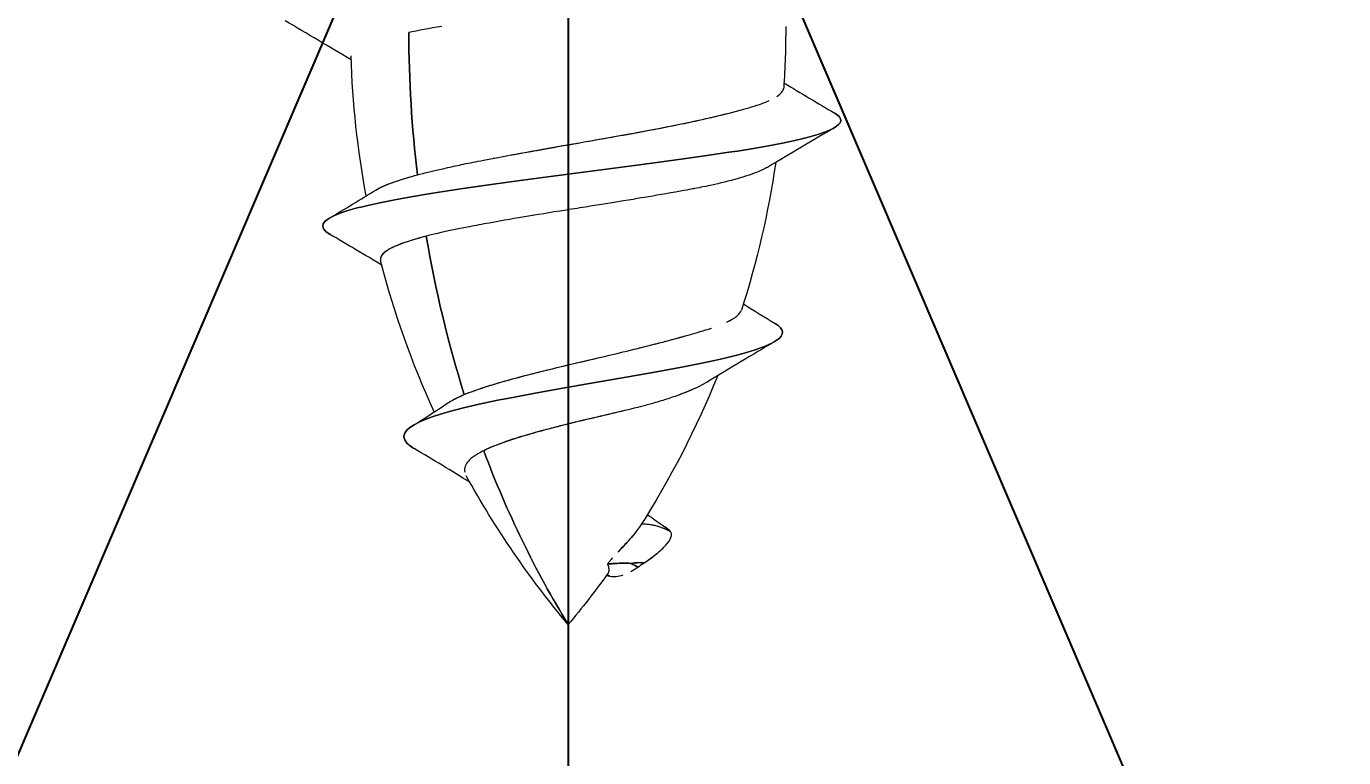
# Model space of a CAD drawing. Header units: inches. Extents: x -456 to 658, y -232 to 0.
# Drawn here: x -185.295 to -184.489, y -36.581 to -36.134 of the extents above; entities that cross this region are included whole.
import ezdxf

# ---------------------------------------------------------------- set-up
doc = ezdxf.new("R2010")
doc.units = ezdxf.units.IN
doc.header["$MEASUREMENT"] = 0
doc.styles.get("Standard").update_dxf_attribs({"font": 'arial.ttf'})
doc.dimstyles.get("Standard").update_dxf_attribs({"dimtxt": 0.18, "dimasz": 0.18, "dimexe": 0.18, "dimexo": 0.0625, "dimgap": 0.09, "dimtad": 0, "dimtih": 1, "dimtoh": 1, "dimdec": 4, "dimzin": 0, "dimdsep": 46, "dimtxsty": 'Standard', "dimcen": 0.09, "dimadec": 0, "dimazin": 0, "dimtfac": 1, "dimtdec": 4, "dimtofl": 0, "dimtmove": 0, "dimatfit": 3, "dimfxl": 1, "dimtolj": 1, "dimtzin": 0, "dimarcsym": 0})

# ---------------------------------------------------------------- blocks, each defined once
blk = doc.blocks.new('*U25')
for p, q in [((0, 0), (1.5, 3.5)), ((1.5, 0), (0, 3.5))]:
    blk.add_line(p, q)
blk = doc.blocks.new('*D38')
at = {"color": 0, "lineweight": -2, "transparency": 16777216}
for p, q in [((-116.16491, -32.96045), (-116.16491, -46.13939)), ((-184.96354, -33.03212), (-184.96354, -46.13939)), ((-182.80354, -43.97939), (-161.04839, -43.97939)), ((-118.32491, -43.97939), (-140.08007, -43.97939))]:
    blk.add_line(p, q, dxfattribs=at)
at = {"color": 0, "transparency": 16777216}
for points in [[(-182.80354, -43.61939), (-182.80354, -44.33939), (-184.96354, -43.97939)], [(-118.32491, -43.61939), (-118.32491, -44.33939), (-116.16491, -43.97939)]]:
    blk.add_solid(points, dxfattribs=at)
at = {"layer": 'Defpoints', "color": 0, "transparency": 16777216}
for p in [(-116.16491, -32.21045), (-184.96354, -32.28212), (-116.16491, -43.97939)]:
    blk.add_point(p, dxfattribs=at)
at = {"color": 0, "transparency": 16777216, "insert": (-150.56423, -43.97939), "char_height": 3, "attachment_point": 5}
blk.add_mtext('\\A1;##" MAX."', dxfattribs=at)
blk = doc.blocks.new('*D35')
at = {"color": 0, "lineweight": -2, "transparency": 16777216}
for p, q in [((-217.95381, -26.48804), (-217.95381, -46.13939)), ((-184.96354, -33.03212), (-184.96354, -46.13939)), ((-215.79381, -43.97939), (-207.32415, -43.97939)), ((-187.12354, -43.97939), (-195.59321, -43.97939))]:
    blk.add_line(p, q, dxfattribs=at)
at = {"color": 0, "transparency": 16777216}
for points in [[(-215.79381, -43.61939), (-215.79381, -44.33939), (-217.95381, -43.97939)], [(-187.12354, -43.61939), (-187.12354, -44.33939), (-184.96354, -43.97939)]]:
    blk.add_solid(points, dxfattribs=at)
at = {"layer": 'Defpoints', "color": 0, "transparency": 16777216}
for p in [(-217.95381, -25.73804), (-184.96354, -32.28212), (-217.95381, -43.97939)]:
    blk.add_point(p, dxfattribs=at)
at = {"color": 0, "transparency": 16777216, "insert": (-201.45868, -43.97939), "char_height": 3, "width": 9.4675989, "attachment_point": 5}
blk.add_mtext('\\A1;1\'-8" MAX.', dxfattribs=at)

msp = doc.modelspace()

# ---------------------------------------------------------------- linework, layer by layer
at = {"color": 0, "linetype": 'Continuous', "lineweight": 0}
msp.add_line((-184.93821, -36.46243), (-184.93795, -36.46241), dxfattribs=at)
at = {"color": 0, "linetype": 'Continuous', "lineweight": 0, "extrusion": (0, 0, -1)}
for centre, start, end in [((185.39937, -36.13379), 180, 183.79868), ((184.52772, -36.13379), 349.50038, 358.17713), ((185.39937, -36.13379), 188.40799, 197.76142), ((184.52772, -36.13379), 335.51958, 345.40939), ((185.39937, -36.13379), 202.04657, 212.58911), ((184.52772, -36.13379), 320, 331.12194), ((185.39937, -36.13379), 216.02059, 220)]:
    msp.add_arc(centre, 0.56893, start, end, dxfattribs=at)
at = {"color": 0, "linetype": 'Continuous', "lineweight": 0}
for centre, major_axis, ratio, start_param, end_param in [((-184.64402, -36.13379), (0, -0.56893), 0.733138, -1.564095, -1.410497), ((-184.64402, -36.13379), (0, -0.56893), 0.733138, -1.343312, -1.164011), ((-184.64402, -36.13379), (0, -0.56893), 0.733138, -1.097282, -0.872665), ((-184.75629, -36.3713), (-0.19078, -0.11023), 0.153974, -0.436727, -0.411145), ((-186.2001, -35.13006), (1.82898, -0.64421), 0.818056, -0.553276, -0.550542)]:
    msp.add_ellipse(centre, major_axis=major_axis, ratio=ratio, start_param=start_param, end_param=end_param, dxfattribs=at)
at = {"color": 0, "linetype": 'Continuous', "lineweight": 0, "extrusion": (0, 0, -1)}
for centre, major_axis, ratio, start_param, end_param in [((-184.64402, -36.13379), (0, 0.56893), 0.733138, -1.731096, -1.577498), ((-184.64402, -36.13379), (0, 0.56893), 0.733138, -1.977582, -1.798281), ((-184.64402, -36.13379), (0, 0.56893), 0.733138, -2.268928, -2.044311), ((-184.94353, -36.46426), (-0.04341, -0.00316), 0.033382, -4.58111, -4.52168)]:
    msp.add_ellipse(centre, major_axis=major_axis, ratio=ratio, start_param=start_param, end_param=end_param, dxfattribs=at)
at = {"color": 0, "linetype": 'Continuous', "lineweight": 0}
for points in [[(-185.09628, -36.15423), (-185.10973, -36.14624), (-185.12322, -36.1383), (-185.13671, -36.13037)], [(-185.0409, -36.13379), (-185.04853, -36.13511), (-185.05529, -36.13638), (-185.06112, -36.1376)], [(-184.83149, -36.16836), (-184.82118, -36.17455), (-184.81085, -36.18071), (-184.8005, -36.18685)], [(-184.80052, -36.19567), (-184.81403, -36.20362), (-184.82753, -36.21159), (-184.84099, -36.21962)], [(-185.10972, -36.25109), (-185.10018, -36.24537), (-185.09067, -36.23963), (-185.08118, -36.23385)], [(-185.07761, -36.27971), (-185.08824, -36.27338), (-185.09889, -36.26709), (-185.10955, -36.26081)], [(-184.85635, -36.30354), (-184.84988, -36.30753), (-184.84338, -36.31149), (-184.83687, -36.31543)], [(-184.86629, -36.31449), (-184.86567, -36.3142), (-184.86485, -36.3138), (-184.86397, -36.31331)], [(-184.89839, -36.32484), (-184.89839, -36.32484), (-184.89839, -36.32484), (-184.89838, -36.32484)], [(-184.89839, -36.32485), (-184.89839, -36.32485), (-184.89839, -36.32485), (-184.89839, -36.32485)], [(-184.83717, -36.32649), (-184.85091, -36.33464), (-184.86464, -36.34282), (-184.87828, -36.35113)], [(-185.05882, -36.37808), (-185.05153, -36.37346), (-185.04429, -36.36879), (-185.03711, -36.36404)], [(-185.02368, -36.41254), (-185.03494, -36.40557), (-185.04632, -36.39875), (-185.05771, -36.39197)], [(-185.0129, -36.39212), (-185.01291, -36.39212), (-185.01291, -36.39212), (-185.01292, -36.39212)], [(-185.01291, -36.39212), (-185.01291, -36.39212), (-185.01291, -36.39212), (-185.01292, -36.39212)], [(-184.91503, -36.43227), (-184.91156, -36.4348), (-184.90805, -36.4373), (-184.9045, -36.43976)], [(-184.9011, -36.44258), (-184.90202, -36.44164), (-184.90315, -36.4407), (-184.9045, -36.43976)], [(-184.9045, -36.43976), (-184.90315, -36.4407), (-184.90202, -36.44164), (-184.9011, -36.44258)], [(-184.90065, -36.4463), (-184.90002, -36.44459), (-184.90034, -36.44337), (-184.9011, -36.44258)], [(-184.90637, -36.45359), (-184.90543, -36.45272), (-184.90457, -36.45185), (-184.9038, -36.45101)], [(-184.93915, -36.46203), (-184.93928, -36.46219), (-184.93941, -36.46235), (-184.93954, -36.46251)], [(-184.9354, -36.46224), (-184.93667, -36.46232), (-184.93806, -36.46244), (-184.93954, -36.46251)], [(-184.93954, -36.46251), (-184.93922, -36.46324), (-184.93899, -36.464), (-184.93885, -36.46475)], [(-184.9253, -36.46705), (-184.92389, -36.46629), (-184.92244, -36.4654), (-184.92092, -36.46438)], [(-184.91707, -36.46182), (-184.91979, -36.46154), (-184.92242, -36.46166), (-184.92494, -36.46219)], [(-184.92494, -36.46219), (-184.9236, -36.46292), (-184.92226, -36.46365), (-184.92092, -36.46438)], [(-184.92092, -36.46438), (-184.92226, -36.46365), (-184.9236, -36.46292), (-184.92494, -36.46219)], [(-184.92092, -36.46438), (-184.91968, -36.46355), (-184.91839, -36.4627), (-184.91707, -36.46182)], [(-184.93993, -36.46934), (-184.9393, -36.46956), (-184.93867, -36.46974), (-184.93805, -36.4699)], [(-184.93805, -36.4699), (-184.93863, -36.4696), (-184.93918, -36.4693), (-184.93969, -36.46902)], [(-184.93969, -36.46902), (-184.93915, -36.46931), (-184.9386, -36.46961), (-184.93805, -36.4699)]]:
    msp.add_open_spline(points, degree=3, dxfattribs=at)
for points, knots in [([(-184.83581, -36.17665), (-184.83562, -36.17652), (-184.83543, -36.17639), (-184.83524, -36.17626), (-184.83355, -36.17507), (-184.83213, -36.17366), (-184.83177, -36.17202), (-184.83173, -36.17184), (-184.8317, -36.17166), (-184.83169, -36.17148)], [0.69821064, 0.69821064, 0.69821064, 0.69821064, 0.70335827, 0.70335827, 0.70335827, 0.75, 0.75, 0.75, 0.75785974, 0.75785974, 0.75785974, 0.75785974]), ([(-185.05578, -36.2246), (-185.05184, -36.22355), (-185.04595, -36.22204), (-185.03716, -36.22009), (-185.03416, -36.21943), (-185.03094, -36.21874), (-185.02749, -36.21803), (-185.02372, -36.21725), (-185.01967, -36.21644), (-185.01535, -36.2156), (-185.00611, -36.21382), (-184.99796, -36.21234), (-184.99146, -36.21116), (-184.98486, -36.20997), (-184.97643, -36.20846), (-184.96619, -36.20665), (-184.96061, -36.20567), (-184.95553, -36.20477), (-184.95101, -36.20398), (-184.94723, -36.20331), (-184.94384, -36.20272), (-184.94083, -36.20218), (-184.92952, -36.20019), (-184.92138, -36.1987), (-184.91616, -36.19772), (-184.90912, -36.19641), (-184.90135, -36.19491), (-184.89325, -36.19323), (-184.89319, -36.19322), (-184.89022, -36.19262), (-184.88478, -36.19143), (-184.88169, -36.19075), (-184.87921, -36.19019), (-184.87727, -36.18974), (-184.87535, -36.1893), (-184.87396, -36.18897), (-184.87305, -36.18875), (-184.86802, -36.18757), (-184.86212, -36.18614), (-184.85616, -36.18448), (-184.85196, -36.18331), (-184.84748, -36.18194), (-184.84341, -36.18036), (-184.84266, -36.18007), (-184.84167, -36.17968), (-184.8406, -36.17919)], [0, 0, 0, 0, 0.0625, 0.0625, 0.0625, 0.0923671, 0.0923671, 0.0923671, 0.125, 0.125, 0.125, 0.1875, 0.1875, 0.1875, 0.25, 0.25, 0.25, 0.2840393, 0.2840393, 0.2840393, 0.3125, 0.3125, 0.3125, 0.375, 0.375, 0.375, 0.4375, 0.4375, 0.4375, 0.4625, 0.4625, 0.4625, 0.4813675, 0.4813675, 0.4813675, 0.5, 0.5, 0.5, 0.5625, 0.5625, 0.5625, 0.625, 0.625, 0.625, 0.655977, 0.655977, 0.655977, 0.655977]), ([(-185.10955, -36.26081), (-185.11676, -36.25657), (-185.11465, -36.25233), (-185.09141, -36.24376), (-185.06996, -36.23944), (-185.01486, -36.2308), (-184.98134, -36.22647), (-184.91456, -36.21783), (-184.88146, -36.21351), (-184.82848, -36.20486), (-184.80978, -36.20054), (-184.79554, -36.19309), (-184.79524, -36.18997), (-184.8005, -36.18685)], [0.06035717, 0.06035717, 0.06035717, 0.06035717, 0.06404776, 0.06404776, 0.0678066, 0.0678066, 0.07156545, 0.07156545, 0.07532429, 0.07532429, 0.07908314, 0.07908314, 0.08179998, 0.08179998, 0.08179998, 0.08179998]), ([(-184.8005, -36.18685), (-184.79524, -36.18997), (-184.79554, -36.19309), (-184.80978, -36.20054), (-184.82848, -36.20486), (-184.88146, -36.21351), (-184.91456, -36.21783), (-184.98134, -36.22647), (-185.01486, -36.2308), (-185.06996, -36.23944), (-185.09141, -36.24376), (-185.11465, -36.25233), (-185.11676, -36.25657), (-185.10955, -36.26081)], [-0.08179998, -0.08179998, -0.08179998, -0.08179998, -0.07908314, -0.07908314, -0.07532429, -0.07532429, -0.07156545, -0.07156545, -0.0678066, -0.0678066, -0.06404776, -0.06404776, -0.06035717, -0.06035717, -0.06035717, -0.06035717]), ([(-185.00935, -36.21446), (-184.99885, -36.21247), (-184.98804, -36.21053), (-184.97616, -36.20842), (-184.97291, -36.20784), (-184.96959, -36.20725), (-184.96663, -36.20673), (-184.95607, -36.20487), (-184.94528, -36.20299), (-184.93427, -36.20102), (-184.92826, -36.19995), (-184.9222, -36.19885), (-184.91679, -36.19784), (-184.90914, -36.19642), (-184.90143, -36.19492), (-184.89432, -36.19345), (-184.89077, -36.19272), (-184.8872, -36.19197), (-184.88251, -36.19092), (-184.87781, -36.18988), (-184.87467, -36.18914), (-184.8725, -36.18862), (-184.87064, -36.18818), (-184.86864, -36.1877), (-184.86657, -36.18719)], [0.1441248, 0.1441248, 0.1441248, 0.1441248, 0.2273001, 0.2273001, 0.2273001, 0.25, 0.25, 0.25, 0.3308546, 0.3308546, 0.3308546, 0.375, 0.375, 0.375, 0.4375, 0.4375, 0.4375, 0.46875, 0.46875, 0.46875, 0.5, 0.5, 0.5, 0.5267153, 0.5267153, 0.5267153, 0.5267153]), ([(-185.08118, -36.23385), (-185.08056, -36.23347), (-185.07988, -36.23309), (-185.07911, -36.23269), (-185.07598, -36.23107), (-185.07169, -36.22939), (-185.06674, -36.2278), (-185.06333, -36.22669), (-185.05963, -36.22563), (-185.05578, -36.2246)], [0.8568595, 0.8568595, 0.8568595, 0.8568595, 0.875, 0.875, 0.875, 0.9489697, 0.9489697, 0.9489697, 1, 1, 1, 1]), ([(-185.08118, -36.23385), (-185.08067, -36.23353), (-185.08005, -36.23318), (-185.07935, -36.23281), (-185.07897, -36.23261), (-185.07837, -36.2323), (-185.07748, -36.23189), (-185.07592, -36.23115), (-185.07348, -36.23009), (-185.06944, -36.2287), (-185.06504, -36.22718), (-185.06032, -36.22581), (-185.05578, -36.2246)], [0.8662542, 0.8662542, 0.8662542, 0.8662542, 0.875, 0.875, 0.875, 0.8977681, 0.8977681, 0.8977681, 0.9375, 0.9375, 0.9375, 1, 1, 1, 1]), ([(-184.84099, -36.21962), (-184.84265, -36.22061), (-184.84477, -36.22163), (-184.84735, -36.22267), (-184.84861, -36.22318), (-184.85038, -36.22387), (-184.8529, -36.22472), (-184.85579, -36.22569), (-184.85812, -36.22637), (-184.85948, -36.22677), (-184.86524, -36.22844), (-184.87088, -36.22979), (-184.87557, -36.23081), (-184.8769, -36.2311), (-184.87871, -36.23149), (-184.88109, -36.23197), (-184.88258, -36.23227), (-184.88428, -36.2326), (-184.88622, -36.23297), (-184.88624, -36.23298), (-184.88897, -36.23352), (-184.89488, -36.23459), (-184.90299, -36.23605), (-184.91046, -36.23732), (-184.91678, -36.23837), (-184.92213, -36.23927), (-184.92996, -36.24056), (-184.94042, -36.24225), (-184.944, -36.24282), (-184.94774, -36.24342), (-184.95164, -36.24404), (-184.95583, -36.24471), (-184.9602, -36.2454), (-184.96472, -36.24612), (-184.97507, -36.24776), (-184.98312, -36.24907), (-184.98894, -36.25003), (-184.9953, -36.25109), (-185.00311, -36.25242), (-185.01184, -36.25402), (-185.01626, -36.25482), (-185.02027, -36.25558), (-185.02392, -36.25629), (-185.0271, -36.25691), (-185.02999, -36.2575), (-185.03263, -36.25804), (-185.04134, -36.25985), (-185.04689, -36.2612), (-185.05038, -36.2621)], [0.3280485, 0.3280485, 0.3280485, 0.3280485, 0.375, 0.375, 0.375, 0.40625, 0.40625, 0.40625, 0.4375, 0.4375, 0.4375, 0.5, 0.5, 0.5, 0.5219897, 0.5219897, 0.5219897, 0.5357143, 0.5357143, 0.5357143, 0.5625, 0.5625, 0.5625, 0.625, 0.625, 0.625, 0.6875, 0.6875, 0.6875, 0.7176111, 0.7176111, 0.7176111, 0.75, 0.75, 0.75, 0.8125, 0.8125, 0.8125, 0.875, 0.875, 0.875, 0.9083967, 0.9083967, 0.9083967, 0.9375, 0.9375, 0.9375, 1, 1, 1, 1]), ([(-185.05038, -36.2621), (-185.05456, -36.26317), (-185.05886, -36.26439), (-185.06284, -36.26575), (-185.06678, -36.26709), (-185.06904, -36.26809), (-185.07042, -36.26874), (-185.07113, -36.26907), (-185.0716, -36.26931), (-185.07189, -36.26946), (-185.07432, -36.27072), (-185.07604, -36.27195), (-185.07712, -36.27317), (-185.07801, -36.27418), (-185.07867, -36.27544), (-185.07833, -36.27696), (-185.07832, -36.27701), (-185.07831, -36.27706), (-185.0783, -36.27711)], [0, 0, 0, 0, 0.0625, 0.0625, 0.0625, 0.103769, 0.103769, 0.103769, 0.125, 0.125, 0.125, 0.1875, 0.1875, 0.1875, 0.25, 0.25, 0.25, 0.2528173, 0.2528173, 0.2528173, 0.2528173]), ([(-185.05038, -36.2621), (-185.05713, -36.26383), (-185.06374, -36.26583), (-185.06896, -36.26808), (-185.07, -36.26853), (-185.07097, -36.26899), (-185.07176, -36.2694), (-185.07529, -36.2712), (-185.07754, -36.27304), (-185.07821, -36.27497), (-185.07844, -36.27562), (-185.07847, -36.27629), (-185.07835, -36.27687), (-185.07834, -36.27695), (-185.07832, -36.27703), (-185.0783, -36.27711)], [0, 0, 0, 0, 0.1042247, 0.1042247, 0.1042247, 0.125, 0.125, 0.125, 0.2184816, 0.2184816, 0.2184816, 0.25, 0.25, 0.25, 0.2542734, 0.2542734, 0.2542734, 0.2542734]), ([(-184.86667, -36.31467), (-184.86653, -36.3146), (-184.86639, -36.31454), (-184.86625, -36.31447), (-184.86315, -36.313), (-184.86123, -36.31172), (-184.85991, -36.31056), (-184.85877, -36.30955), (-184.85792, -36.30848), (-184.85756, -36.30734)], [0.6221668, 0.6221668, 0.6221668, 0.6221668, 0.625, 0.625, 0.625, 0.6875, 0.6875, 0.6875, 0.7413771, 0.7413771, 0.7413771, 0.7413771]), ([(-185.05771, -36.39197), (-185.06012, -36.39053), (-185.06189, -36.3891), (-185.06687, -36.38224), (-185.06008, -36.37682), (-185.02584, -36.36597), (-184.99849, -36.36054), (-184.93739, -36.3497), (-184.90355, -36.34427), (-184.85729, -36.33453), (-184.84274, -36.3302), (-184.83092, -36.3224), (-184.83112, -36.31891), (-184.83687, -36.31543)], [0.0223369, 0.0223369, 0.0223369, 0.0223369, 0.02358491, 0.02358491, 0.02830189, 0.02830189, 0.03301887, 0.03301887, 0.03773585, 0.03773585, 0.04149469, 0.04149469, 0.04452516, 0.04452516, 0.04452516, 0.04452516]), ([(-184.83687, -36.31543), (-184.83112, -36.31891), (-184.83092, -36.3224), (-184.84274, -36.3302), (-184.85729, -36.33453), (-184.90355, -36.34427), (-184.93739, -36.3497), (-184.99849, -36.36054), (-185.02584, -36.36597), (-185.06008, -36.37682), (-185.06687, -36.38224), (-185.06189, -36.3891), (-185.06012, -36.39053), (-185.05771, -36.39197)], [-0.04452516, -0.04452516, -0.04452516, -0.04452516, -0.04149469, -0.04149469, -0.03773585, -0.03773585, -0.03301887, -0.03301887, -0.02830189, -0.02830189, -0.02358491, -0.02358491, -0.0223369, -0.0223369, -0.0223369, -0.0223369]), ([(-185.02709, -36.35889), (-185.02325, -36.35728), (-185.01849, -36.35557), (-185.01275, -36.35376), (-185.00826, -36.35234), (-185.00314, -36.35087), (-184.99844, -36.34957), (-184.99169, -36.34771), (-184.98462, -36.34588), (-184.97628, -36.34383), (-184.97135, -36.34262), (-184.96596, -36.34134), (-184.96082, -36.34013), (-184.95391, -36.33851), (-184.94735, -36.33699), (-184.9413, -36.33557), (-184.93525, -36.33414), (-184.9289, -36.33262), (-184.92326, -36.33123), (-184.92044, -36.33053), (-184.91743, -36.32978), (-184.91329, -36.32873), (-184.90916, -36.32768), (-184.90631, -36.32694), (-184.90371, -36.32626), (-184.89895, -36.325), (-184.8942, -36.32373), (-184.89016, -36.3226)], [0, 0, 0, 0, 0.0702049, 0.0702049, 0.0702049, 0.125, 0.125, 0.125, 0.2035697, 0.2035697, 0.2035697, 0.25, 0.25, 0.25, 0.3125, 0.3125, 0.3125, 0.375, 0.375, 0.375, 0.40625, 0.40625, 0.40625, 0.4375, 0.4375, 0.4375, 0.4947712, 0.4947712, 0.4947712, 0.4947712]), ([(-184.92179, -36.33086), (-184.92178, -36.33086), (-184.92177, -36.33086), (-184.92177, -36.33086), (-184.91429, -36.32901), (-184.90852, -36.32752), (-184.90421, -36.32639), (-184.90106, -36.32556), (-184.89809, -36.32477), (-184.89529, -36.32401), (-184.89298, -36.32338), (-184.89081, -36.32278), (-184.88876, -36.3222), (-184.88512, -36.32117), (-184.8806, -36.31986), (-184.87593, -36.31828), (-184.87593, -36.31828), (-184.87592, -36.31828), (-184.87592, -36.31827)], [0.3749684, 0.3749684, 0.3749684, 0.3749684, 0.375, 0.375, 0.375, 0.4375, 0.4375, 0.4375, 0.471804, 0.471804, 0.471804, 0.5, 0.5, 0.5, 0.5625, 0.5625, 0.5625, 0.5625726, 0.5625726, 0.5625726, 0.5625726]), ([(-185.02709, -36.35889), (-185.0235, -36.35739), (-185.01908, -36.35578), (-185.01373, -36.35408), (-185.0098, -36.35283), (-185.00455, -36.35124), (-184.99756, -36.34933), (-184.99389, -36.34833), (-184.98445, -36.34575), (-184.96706, -36.34161), (-184.96489, -36.34109), (-184.96258, -36.34055), (-184.96016, -36.33998), (-184.95348, -36.33841), (-184.94694, -36.3369), (-184.94071, -36.33543), (-184.94068, -36.33542), (-184.94063, -36.33541), (-184.94056, -36.33539)], [0, 0, 0, 0, 0.0625, 0.0625, 0.0625, 0.125, 0.125, 0.125, 0.2361, 0.2361, 0.2361, 0.25, 0.25, 0.25, 0.3125, 0.3125, 0.3125, 0.3157898, 0.3157898, 0.3157898, 0.3157898]), ([(-184.88621, -36.35525), (-184.88622, -36.35526), (-184.88623, -36.35526), (-184.88623, -36.35526), (-184.89048, -36.3572), (-184.89436, -36.35866), (-184.89712, -36.35965), (-184.89989, -36.36065), (-184.90274, -36.3616), (-184.90566, -36.36249), (-184.90719, -36.36296), (-184.90874, -36.36342), (-184.91028, -36.36386), (-184.9143, -36.36501), (-184.91925, -36.36633), (-184.92528, -36.36781), (-184.92722, -36.36829), (-184.92986, -36.36893), (-184.93327, -36.36973), (-184.93735, -36.37069), (-184.94012, -36.37133), (-184.94149, -36.37165), (-184.94739, -36.37303), (-184.95307, -36.37436), (-184.95834, -36.37563), (-184.96049, -36.37615), (-184.96323, -36.37682), (-184.96648, -36.37764), (-184.96943, -36.37838), (-184.97081, -36.37873), (-184.97366, -36.37947), (-184.97408, -36.37958), (-184.9745, -36.37969), (-184.97494, -36.3798), (-184.98245, -36.38176), (-184.98745, -36.38318), (-184.99048, -36.38408), (-184.99538, -36.38552), (-185.00001, -36.38702), (-185.0042, -36.38856), (-185.00574, -36.38912), (-185.00777, -36.38989), (-185.01007, -36.39086), (-185.01268, -36.39197), (-185.01429, -36.39276), (-185.01523, -36.39323)], [0.4374039, 0.4374039, 0.4374039, 0.4374039, 0.4375, 0.4375, 0.4375, 0.5, 0.5, 0.5, 0.5409445, 0.5409445, 0.5409445, 0.5625, 0.5625, 0.5625, 0.625, 0.625, 0.625, 0.65625, 0.65625, 0.65625, 0.6875, 0.6875, 0.6875, 0.75, 0.75, 0.75, 0.7806066, 0.7806066, 0.7806066, 0.8084563, 0.8084563, 0.8084563, 0.8125, 0.8125, 0.8125, 0.875, 0.875, 0.875, 0.9375, 0.9375, 0.9375, 0.96875, 0.96875, 0.96875, 1, 1, 1, 1]), ([(-184.87662, -36.35012), (-184.88035, -36.35266), (-184.88567, -36.35525), (-184.89234, -36.35786), (-184.89387, -36.35846), (-184.89546, -36.35906), (-184.89712, -36.35965)], [0.3623118, 0.3623118, 0.3623118, 0.3623118, 0.4744341, 0.4744341, 0.4744341, 0.5, 0.5, 0.5, 0.5]), ([(-185.03712, -36.36404), (-185.03498, -36.36263), (-185.03244, -36.36128), (-185.02972, -36.36004), (-185.02886, -36.35965), (-185.02798, -36.35926), (-185.02709, -36.35889)], [0.90712913, 0.90712913, 0.90712913, 0.90712913, 0.97764798, 0.97764798, 0.97764798, 1, 1, 1, 1]), ([(-185.03457, -36.36249), (-185.03455, -36.36248), (-185.03454, -36.36247), (-185.03452, -36.36246), (-185.03103, -36.3605), (-185.02809, -36.35931), (-185.02709, -36.35889)], [0.93713537, 0.93713537, 0.93713537, 0.93713537, 0.9375, 0.9375, 0.9375, 1, 1, 1, 1]), ([(-184.92914, -36.36875), (-184.93464, -36.37007), (-184.94034, -36.37139), (-184.9461, -36.37274), (-184.95017, -36.37369), (-184.95427, -36.37465), (-184.95834, -36.37563), (-184.96393, -36.37699), (-184.96937, -36.37837), (-184.97468, -36.37978), (-184.97943, -36.38105), (-184.98407, -36.38233), (-184.98854, -36.38364), (-184.99302, -36.38495), (-184.99731, -36.38628), (-185.00129, -36.38764), (-185.0058, -36.38917), (-185.00988, -36.39073), (-185.01333, -36.39232), (-185.01399, -36.39262), (-185.01462, -36.39293), (-185.01523, -36.39323)], [0.6401994, 0.6401994, 0.6401994, 0.6401994, 0.7045485, 0.7045485, 0.7045485, 0.75, 0.75, 0.75, 0.8125884, 0.8125884, 0.8125884, 0.8685534, 0.8685534, 0.8685534, 0.9245565, 0.9245565, 0.9245565, 0.9879494, 0.9879494, 0.9879494, 1, 1, 1, 1]), ([(-185.01523, -36.39323), (-185.0159, -36.39356), (-185.01809, -36.3946), (-185.02066, -36.39634), (-185.02255, -36.39762), (-185.02372, -36.39869), (-185.0245, -36.39955), (-185.02634, -36.40156), (-185.0273, -36.4038), (-185.02677, -36.40628), (-185.02677, -36.40629), (-185.02677, -36.40629), (-185.02677, -36.4063)], [0, 0, 0, 0, 0.0625, 0.0625, 0.0625, 0.125, 0.125, 0.125, 0.25, 0.25, 0.25, 0.2501457, 0.2501457, 0.2501457, 0.2501457]), ([(-184.9329, -36.455), (-184.93031, -36.45223), (-184.92777, -36.44959), (-184.9256, -36.44718), (-184.92337, -36.4447), (-184.92145, -36.4424), (-184.92017, -36.44046), (-184.92012, -36.44038), (-184.92007, -36.4403), (-184.92001, -36.44022)], [0.0002621659, 0.0002621659, 0.0002621659, 0.0002621659, 0.0005178201, 0.0005178201, 0.0005178201, 0.0007816837, 0.0007816837, 0.0007816837, 0.0007927946, 0.0007927946, 0.0007927946, 0.0007927946]), ([(-184.92187, -36.4428), (-184.92231, -36.44337), (-184.9228, -36.44396), (-184.92332, -36.44458), (-184.92418, -36.44559), (-184.92513, -36.44666), (-184.92617, -36.44781), (-184.9264, -36.44806), (-184.92664, -36.44832), (-184.92688, -36.44858)], [0.0002162365, 0.0002162365, 0.0002162365, 0.0002162365, 0.0002888449, 0.0002888449, 0.0002888449, 0.0004065017, 0.0004065017, 0.0004065017, 0.000432473, 0.000432473, 0.000432473, 0.000432473]), ([(-184.9011, -36.44258), (-184.90386, -36.44117), (-184.9066, -36.44009), (-184.90933, -36.43936), (-184.91238, -36.43854), (-184.9155, -36.43814), (-184.9187, -36.43815)], [0, 0, 0, 0, 0.0003495689, 0.0003495689, 0.0003495689, 0.000692134, 0.000692134, 0.000692134, 0.000692134]), ([(-184.9011, -36.44258), (-184.90328, -36.44146), (-184.9056, -36.44047), (-184.90948, -36.4393), (-184.91086, -36.43895), (-184.91382, -36.43843), (-184.91539, -36.43825), (-184.91764, -36.43816), (-184.91816, -36.43815), (-184.9187, -36.43815)], [0.005519479, 0.005519479, 0.005519479, 0.005519479, 0.005783456, 0.005783456, 0.0059186472, 0.0059186472, 0.0060538385, 0.0060538385, 0.0060932598, 0.0060932598, 0.0060932598, 0.0060932598]), ([(-184.91707, -36.46182), (-184.91457, -36.46017), (-184.91199, -36.45832), (-184.90948, -36.45627), (-184.90731, -36.45451), (-184.90538, -36.45275), (-184.9038, -36.45101), (-184.90221, -36.44925), (-184.90116, -36.44768), (-184.90065, -36.4463), (-184.90006, -36.4447), (-184.90025, -36.44346), (-184.9011, -36.44258)], [0, 0, 0, 0, 0.0002243525, 0.0002243525, 0.0002243525, 0.000448705, 0.000448705, 0.000448705, 0.0006730576, 0.0006730576, 0.0006730576, 0.0008974101, 0.0008974101, 0.0008974101, 0.0008974101]), ([(-184.92688, -36.44858), (-184.92769, -36.44946), (-184.92852, -36.45035), (-184.92934, -36.45123), (-184.93048, -36.45244), (-184.93164, -36.45365), (-184.93276, -36.45485), (-184.93287, -36.45496), (-184.93297, -36.45508), (-184.93308, -36.45519)], [0.000432473, 0.000432473, 0.000432473, 0.000432473, 0.000518868, 0.000518868, 0.000518868, 0.0006375771, 0.0006375771, 0.0006375771, 0.0006487095, 0.0006487095, 0.0006487095, 0.0006487095]), ([(-184.91707, -36.46182), (-184.9166, -36.46151), (-184.91611, -36.46119), (-184.91562, -36.46085), (-184.91366, -36.45951), (-184.91155, -36.45796), (-184.90948, -36.45627)], [0, 0, 0, 0, 0.0000448764, 0.0000448764, 0.0000448764, 0.0002243525, 0.0002243525, 0.0002243525, 0.0002243525]), ([(-184.93885, -36.46475), (-184.93882, -36.46493), (-184.93879, -36.4651), (-184.93877, -36.46527), (-184.9387, -36.46579), (-184.93868, -36.46628), (-184.93872, -36.46672), (-184.93874, -36.46708), (-184.9388, -36.4674), (-184.93889, -36.46768), (-184.9391, -36.46837), (-184.9395, -36.46878), (-184.93997, -36.46887)], [0.0003030729, 0.0003030729, 0.0003030729, 0.0003030729, 0.0003307396, 0.0003307396, 0.0003307396, 0.0004169631, 0.0004169631, 0.0004169631, 0.0004817725, 0.0004817725, 0.0004817725, 0.0006447434, 0.0006447434, 0.0006447434, 0.0006447434]), ([(-184.93954, -36.46251), (-184.93924, -36.46249), (-184.93901, -36.46248), (-184.93884, -36.46247), (-184.93868, -36.46246), (-184.93858, -36.46246), (-184.93852, -36.46245), (-184.93849, -36.46245), (-184.93849, -36.46245), (-184.93846, -36.46245), (-184.93844, -36.46245), (-184.93834, -36.46244), (-184.93821, -36.46243)], [0.0013823797, 0.0013823797, 0.0013823797, 0.0013823797, 0.00139352685, 0.00139352685, 0.00139352685, 0.00140337514, 0.00140337514, 0.00140337514, 0.00140829928, 0.00140829928, 0.00140829928, 0.00141322343, 0.00141322343, 0.00141322343, 0.00141322343]), ([(-184.93876, -36.46155), (-184.93885, -36.46167), (-184.93892, -36.46175), (-184.93895, -36.46179), (-184.93896, -36.4618), (-184.93902, -36.46188), (-184.93915, -36.46203)], [0.00083791641, 0.00083791641, 0.00083791641, 0.00083791641, 0.0008446738, 0.0008446738, 0.0008446738, 0.00085143119, 0.00085143119, 0.00085143119, 0.00085143119]), ([(-184.93796, -36.4606), (-184.93807, -36.46073), (-184.93817, -36.46085), (-184.93827, -36.46097), (-184.93845, -36.46118), (-184.93861, -36.46137), (-184.93876, -36.46155)], [0.00081088685, 0.00081088685, 0.00081088685, 0.00081088685, 0.0008204939, 0.0008204939, 0.0008204939, 0.00083791641, 0.00083791641, 0.00083791641, 0.00083791641]), ([(-184.9354, -36.46224), (-184.93515, -36.46223), (-184.93489, -36.46221), (-184.93464, -36.46219), (-184.93397, -36.46215), (-184.9333, -36.46211), (-184.93262, -36.46208), (-184.9323, -36.46207), (-184.93197, -36.46205), (-184.93164, -36.46204)], [0.00148107964, 0.00148107964, 0.00148107964, 0.00148107964, 0.00150100428, 0.00150100428, 0.00150100428, 0.00155410833, 0.00155410833, 0.00155410833, 0.00157977959, 0.00157977959, 0.00157977959, 0.00157977959]), ([(-184.93164, -36.46204), (-184.93215, -36.46206), (-184.93266, -36.46208), (-184.93316, -36.46211), (-184.93391, -36.46215), (-184.93466, -36.46219), (-184.9354, -36.46224)], [0.00018679759, 0.00018679759, 0.00018679759, 0.00018679759, 0.00022541728, 0.00022541728, 0.00022541728, 0.00028288431, 0.00028288431, 0.00028288431, 0.00028288431]), ([(-184.92494, -36.46219), (-184.92599, -36.46209), (-184.92703, -36.46203), (-184.92805, -36.46201), (-184.92926, -36.46198), (-184.93046, -36.462), (-184.93164, -36.46204)], [-0.0000053759, -0.0000053759, -0.0000053759, -0.0000053759, 0.0000829667, 0.0000829667, 0.0000829667, 0.0001867976, 0.0001867976, 0.0001867976, 0.0001867976]), ([(-184.93164, -36.46204), (-184.93139, -36.46203), (-184.93115, -36.46202), (-184.93091, -36.46202), (-184.92988, -36.46199), (-184.9289, -36.46199), (-184.92798, -36.46201), (-184.92713, -36.46203), (-184.92631, -36.46208), (-184.92551, -36.46214), (-184.92532, -36.46216), (-184.92513, -36.46217), (-184.92494, -36.46219)], [0.0015797796, 0.0015797796, 0.0015797796, 0.0015797796, 0.0015992603, 0.0015992603, 0.0015992603, 0.0016823755, 0.0016823755, 0.0016823755, 0.0017591716, 0.0017591716, 0.0017591716, 0.0017771795, 0.0017771795, 0.0017771795, 0.0017771795]), ([(-184.92494, -36.46219), (-184.92431, -36.46206), (-184.92369, -36.46196), (-184.92227, -36.46177), (-184.92147, -36.46171), (-184.91991, -36.46166), (-184.91915, -36.46168), (-184.91795, -36.46174), (-184.91751, -36.46178), (-184.91707, -36.46182)], [-0.006307656, -0.006307656, -0.006307656, -0.006307656, -0.0062566253, -0.0062566253, -0.0061890297, -0.0061890297, -0.0061214341, -0.0061214341, -0.006080853, -0.006080853, -0.006080853, -0.006080853]), ([(-184.93993, -36.46934), (-184.93985, -36.46937), (-184.93977, -36.46939), (-184.93921, -36.46958), (-184.93874, -36.46972), (-184.9382, -36.46987), (-184.93813, -36.46988), (-184.93805, -36.4699)], [0.00553182091, 0.00553182091, 0.00553182091, 0.00553182091, 0.00553694138, 0.00553694138, 0.00556931899, 0.00556931899, 0.005574402, 0.005574402, 0.005574402, 0.005574402]), ([(-184.93805, -36.4699), (-184.93684, -36.47022), (-184.93556, -36.47031), (-184.93416, -36.47017), (-184.93279, -36.47003), (-184.93137, -36.46968), (-184.92983, -36.46913)], [0, 0, 0, 0, 0.00011189, 0.00011189, 0.00011189, 0.0002237799, 0.0002237799, 0.0002237799, 0.0002237799])]:
    msp.add_open_spline(points, degree=3, knots=knots, dxfattribs=at)

# ---------------------------------------------------------------- block references
at = {"xscale": 1.43330475934734, "yscale": 1.43330475934734, "zscale": 1.43330475934734}
msp.add_blockref('*U25', (-186.03852, -38.302), dxfattribs=at)

# ---------------------------------------------------------------- dimensions: what is measured, and where the dimension line sits
for base, p2, text, picture, middle in [((-217.95381, -43.97939), (-217.95381, -25.73804), '1\'-8" MAX.', '*D35', (-201.45868, -43.97939)), ((-116.16491, -43.97939), (-116.16491, -32.21045), '##" MAX."', '*D38', (-150.56423, -43.97939))]:
    dim = msp.add_linear_dim(base=base, p1=(-184.96354, -32.28212), p2=p2, text=text, dimstyle='Standard', override={"dimscale": 12, "dimtxt": 0.25})
    dim.commit()
    dim.dimension.update_dxf_attribs({"geometry": picture, "text_midpoint": middle})

doc.saveas('drawing.dxf')
